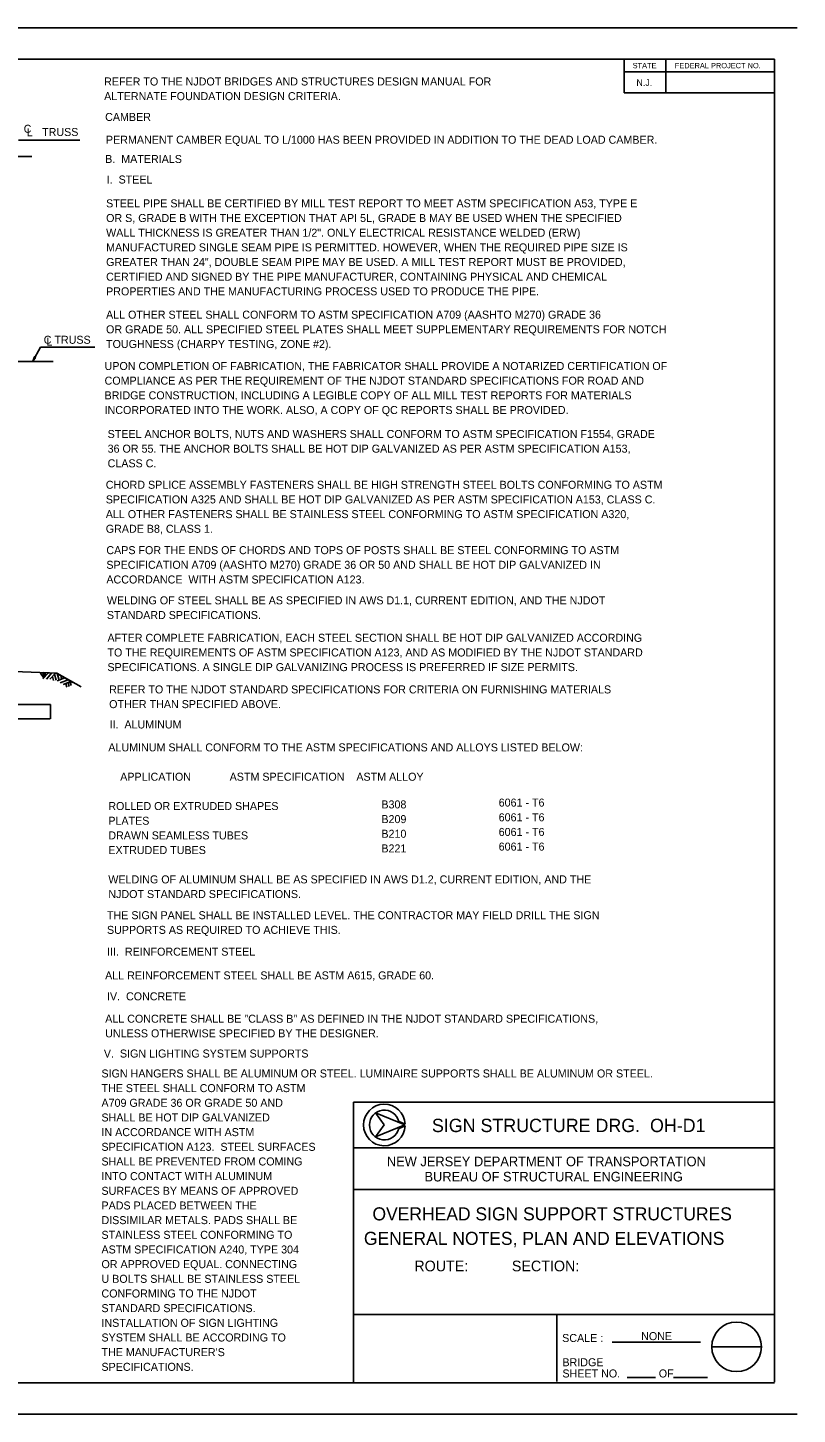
# Model space of a CAD drawing. Extents: x -3 to 26050223, y 0 to 12035012.
# Drawn here: x 44.86 to 68.89, y 0 to 43.33 of the extents above; entities that cross this region are included whole.
import ezdxf

# ---------------------------------------------------------------- set-up
doc = ezdxf.new("R2010")
doc.units = 0
for name, color, linetype in [('1', 7, 'Continuous'), ('2', 7, 'Continuous'), ('39', 7, 'Continuous'), ('61', 7, 'Continuous')]:
    doc.layers.add(name, color=color, linetype=linetype)

msp = doc.modelspace()

# ---------------------------------------------------------------- linework, layer by layer
at = {"layer": '1'}
for p, q in [((68.892, 43.325), (0, 43.325)), ((68.183, 42.342), (3.6, 42.342)), ((68.183, 1.017), (68.183, 42.342)), ((44.567, 39.808), (46.483, 39.808)), ((44.983, 39.3), (15.85, 39.3)), ((45.017, 32.908), (45.258, 33.342)), ((45.258, 33.342), (46.958, 33.342)), ((25.375, 32.9), (45.658, 32.9)), ((40.95, 23.35), (45.767, 23.158)), ((45.767, 23.158), (46.525, 22.733)), ((43.075, 22.175), (45.575, 22.175)), ((45.575, 22.175), (45.575, 21.725)), ((43.075, 21.725), (45.558, 21.725)), ((56.633, 9.042), (55.725, 9.417)), ((55.725, 9.417), (56.633, 9.042)), ((56.633, 9.042), (55.725, 9.417)), ((55.725, 9.417), (55.992, 9.042)), ((56.633, 9.042), (55.725, 9.417)), ((55.725, 9.417), (55.992, 9.042)), ((56.458, 9.15), (56.45, 9.15)), ((56.65, 9.067), (56.458, 9.15)), ((55.992, 9.042), (55.725, 8.667)), ((55.725, 8.667), (56.633, 9.042)), ((55.992, 9.042), (55.725, 8.667)), ((55.725, 8.667), (56.633, 9.042)), ((56.458, 8.933), (56.65, 9.017)), ((3.6, 0.983), (68.183, 0.983)), ((63.583, 1.15), (64.467, 1.15)), ((65.025, 1.15), (66.092, 1.15)), ((68.892, 0), (0, 0))]:
    msp.add_line(p, q, dxfattribs=at)
msp.add_lwpolyline([(45.083, 33.025), (45.1, 33.025), (45.017, 32.908), (45.067, 33.042)], close=True, dxfattribs=at)
for radius, start, end in [(0.65, 2.2139, 357.7861), (0.467, 13.6941, 346.3059)]:
    msp.add_arc((55.997, 9.04), radius, start, end, dxfattribs=at)
at = {"layer": '2'}
for p, q in [((45.258, 23.158), (45.35, 23.017)), ((45.333, 22.975), (45.508, 23.167)), ((45.333, 23.158), (45.392, 23.058)), ((45.342, 23.175), (45.75, 23.158)), ((45.392, 23.158), (45.433, 23.092)), ((45.442, 22.967), (45.617, 23.167)), ((45.55, 22.967), (45.725, 23.158)), ((45.633, 23.058), (45.667, 22.925)), ((45.7, 23.125), (45.75, 22.942)), ((45.75, 23.158), (46.267, 22.867)), ((45.775, 22.917), (46.017, 23.008)), ((45.783, 23.142), (45.833, 22.967)), ((45.892, 23.083), (45.917, 22.992)), ((45.867, 22.858), (46.117, 22.95)), ((45.967, 22.808), (46.208, 22.9)), ((46.05, 22.833), (46.083, 22.717)), ((46.117, 22.858), (46.15, 22.742)), ((46.183, 22.883), (46.217, 22.767))]:
    msp.add_line(p, q, dxfattribs=at)
at = {"layer": '39'}
for p, q in [((68.183, 41.242), (68.183, 42.342)), ((55.033, 1), (55.033, 9.75)), ((55.033, 9.75), (68.183, 9.75)), ((68.183, 9.75), (68.183, 1)), ((56.633, 9.042), (55.725, 9.417)), ((55.725, 9.417), (55.992, 9.042)), ((55.992, 9.042), (55.725, 8.667)), ((55.725, 8.667), (56.633, 9.042)), ((55.033, 8.325), (68.183, 8.325)), ((55.033, 7.025), (68.183, 7.025)), ((55.033, 3.117), (68.183, 3.117)), ((61.383, 3.117), (68.183, 3.117)), ((61.383, 1.025), (61.383, 3.117)), ((61.383, 1.025), (61.383, 3.117)), ((61.383, 3.117), (68.183, 3.117)), ((63.108, 2.25), (65.875, 2.25)), ((67.775, 2.108), (66.225, 2.108))]:
    msp.add_line(p, q, dxfattribs=at)
msp.add_circle((66.997, 2.107), 0.775, dxfattribs=at)
at = {"layer": '61'}
for p, q in [((63.483, 42.342), (63.483, 41.292)), ((64.783, 42.342), (64.783, 41.292)), ((68.183, 41.942), (63.483, 41.942)), ((68.183, 41.292), (63.483, 41.292))]:
    msp.add_line(p, q, dxfattribs=at)

# ---------------------------------------------------------------- texts
at = {"layer": '1'}
for s, p in [('III.  REINFORCEMENT STEEL', (47.338, 14.33)), ('ALL REINFORCEMENT STEEL SHALL BE ASTM A615, GRADE 60.', (47.276, 13.588)), ('IV.  CONCRETE', (47.334, 12.934)), ('ALL CONCRETE SHALL BE "CLASS B" AS DEFINED IN THE NJDOT STANDARD SPECIFICATIONS, ', (47.278, 12.235)), ('UNLESS OTHERWISE SPECIFIED BY THE DESIGNER.', (47.278, 11.777)), ('V.  SIGN LIGHTING SYSTEM SUPPORTS', (47.236, 11.147))]:
    msp.add_text(s, height=0.25, dxfattribs=at).set_placement(p)
at = {"layer": '2'}
for s, height, p in [('REFER TO THE NJDOT BRIDGES AND STRUCTURES DESIGN MANUAL FOR ', 0.25, (47.245, 41.52)), ('ALTERNATE FOUNDATION DESIGN CRITERIA.', 0.25, (47.245, 41.062)), ('C', 0.25, (44.733, 40.042)), ('CAMBER', 0.25, (47.277, 40.412)), ('L', 0.25, (44.833, 39.933)), ('TRUSS', 0.25, (45.308, 39.942)), ('PERMANENT CAMBER EQUAL TO L/1000 HAS BEEN PROVIDED IN ADDITION TO THE DEAD LOAD CAMBER.', 0.25, (47.302, 39.7)), ('B.  MATERIALS', 0.25, (47.278, 39.099)), ('I.  STEEL', 0.25, (47.325, 38.457)), ('STEEL PIPE SHALL BE CERTIFIED BY MILL TEST REPORT TO MEET ASTM SPECIFICATION A53, TYPE E', 0.25, (47.307, 37.712)), ('OR S, GRADE B WITH THE EXCEPTION THAT API 5L, GRADE B MAY BE USED WHEN THE SPECIFIED', 0.25, (47.307, 37.254)), ('WALL THICKNESS IS GREATER THAN 1/2". ONLY ELECTRICAL RESISTANCE WELDED (ERW)', 0.25, (47.307, 36.795)), ('MANUFACTURED SINGLE SEAM PIPE IS PERMITTED. HOWEVER, WHEN THE REQUIRED PIPE SIZE IS', 0.25, (47.307, 36.337)), ('GREATER THAN 24", DOUBLE SEAM PIPE MAY BE USED. A MILL TEST REPORT MUST BE PROVIDED,', 0.25, (47.307, 35.879)), ('CERTIFIED AND SIGNED BY THE PIPE MANUFACTURER, CONTAINING PHYSICAL AND CHEMICAL', 0.25, (47.307, 35.42)), ('PROPERTIES AND THE MANUFACTURING PROCESS USED TO PRODUCE THE PIPE.', 0.25, (47.307, 34.962)), ('ALL OTHER STEEL SHALL CONFORM TO ASTM SPECIFICATION A709 (AASHTO M270) GRADE 36 ', 0.25, (47.305, 34.234)), ('OR GRADE 50. ALL SPECIFIED STEEL PLATES SHALL MEET SUPPLEMENTARY REQUIREMENTS FOR NOTCH ', 0.25, (47.305, 33.776)), ('C TRUSS', 0.25, (45.358, 33.45)), ('L', 0.25, (45.442, 33.392)), ('TOUGHNESS (CHARPY TESTING, ZONE #2).', 0.25, (47.305, 33.318)), ('UPON COMPLETION OF FABRICATION, THE FABRICATOR SHALL PROVIDE A NOTARIZED CERTIFICATION OF', 0.25, (47.259, 32.63)), ('COMPLIANCE AS PER THE REQUIREMENT OF THE NJDOT STANDARD SPECIFICATIONS FOR ROAD AND ', 0.25, (47.259, 32.172)), ('BRIDGE CONSTRUCTION, INCLUDING A LEGIBLE COPY OF ALL MILL TEST REPORTS FOR MATERIALS ', 0.25, (47.259, 31.714)), ('INCORPORATED INTO THE WORK. ALSO, A COPY OF QC REPORTS SHALL BE PROVIDED.', 0.25, (47.259, 31.255)), ('STEEL ANCHOR BOLTS, NUTS AND WASHERS SHALL CONFORM TO ASTM SPECIFICATION F1554, GRADE ', 0.25, (47.354, 30.506)), ('36 OR 55. THE ANCHOR BOLTS SHALL BE HOT DIP GALVANIZED AS PER ASTM SPECIFICATION A153, ', 0.25, (47.354, 30.047)), ('CLASS C.', 0.25, (47.354, 29.589)), ('CHORD SPLICE ASSEMBLY FASTENERS SHALL BE HIGH STRENGTH STEEL BOLTS CONFORMING TO ASTM', 0.25, (47.297, 28.919)), ('SPECIFICATION A325 AND SHALL BE HOT DIP GALVANIZED AS PER ASTM SPECIFICATION A153, CLASS C.', 0.25, (47.297, 28.461)), ('ALL OTHER FASTENERS SHALL BE STAINLESS STEEL CONFORMING TO ASTM SPECIFICATION A320,', 0.25, (47.297, 28.002)), ('GRADE B8, CLASS 1.', 0.25, (47.297, 27.544)), ('CAPS FOR THE ENDS OF CHORDS AND TOPS OF POSTS SHALL BE STEEL CONFORMING TO ASTM', 0.25, (47.315, 26.876)), ('SPECIFICATION A709 (AASHTO M270) GRADE 36 OR 50 AND SHALL BE HOT DIP GALVANIZED IN ', 0.25, (47.315, 26.418)), ('ACCORDANCE  WITH ASTM SPECIFICATION A123.', 0.25, (47.315, 25.959)), ('WELDING OF STEEL SHALL BE AS SPECIFIED IN AWS D1.1, CURRENT EDITION, AND THE NJDOT ', 0.25, (47.331, 25.307)), ('STANDARD SPECIFICATIONS.', 0.25, (47.331, 24.848)), ('AFTER COMPLETE FABRICATION, EACH STEEL SECTION SHALL BE HOT DIP GALVANIZED ACCORDING', 0.25, (47.349, 24.137)), ('TO THE REQUIREMENTS OF ASTM SPECIFICATION A123, AND AS MODIFIED BY THE NJDOT STANDARD', 0.25, (47.349, 23.679)), ('SPECIFICATIONS. A SINGLE DIP GALVANIZING PROCESS IS PREFERRED IF SIZE PERMITS.', 0.25, (47.349, 23.221)), ('II.  ALUMINUM', 0.25, (47.415, 21.43)), ('ALUMINUM SHALL CONFORM TO THE ASTM SPECIFICATIONS AND ALLOYS LISTED BELOW:', 0.25, (47.376, 20.713)), ('    APPLICATION             ASTM SPECIFICATION    ASTM ALLOY', 0.25, (47.376, 19.796)), ('ROLLED OR EXTRUDED SHAPES', 0.25, (47.376, 18.88)), ('PLATES', 0.25, (47.376, 18.421)), ('DRAWN SEAMLESS TUBES', 0.25, (47.376, 17.963)), ('EXTRUDED TUBES', 0.25, (47.376, 17.505)), ('WELDING OF ALUMINUM SHALL BE AS SPECIFIED IN AWS D1.2, CURRENT EDITION, AND THE ', 0.25, (47.376, 16.588)), ('NJDOT STANDARD SPECIFICATIONS.', 0.25, (47.376, 16.13)), ('THE SIGN PANEL SHALL BE INSTALLED LEVEL. THE CONTRACTOR MAY FIELD DRILL THE SIGN', 0.25, (47.334, 15.469)), ('SUPPORTS AS REQUIRED TO ACHIEVE THIS.', 0.25, (47.334, 15.011)), ('OVERHEAD SIGN SUPPORT STRUCTURES', 0.40835, (55.625, 6.058)), ('GENERAL NOTES, PLAN AND ELEVATIONS', 0.40835, (55.358, 5.292))]:
    msp.add_text(s, height=height, dxfattribs=at).set_placement(p)
at = {"layer": '39'}
for s, height, p in [('REFER TO THE NJDOT STANDARD SPECIFICATIONS FOR CRITERIA ON FURNISHING MATERIALS ', 0.25, (47.402, 22.524)), ('OTHER THAN SPECIFIED ABOVE.', 0.25, (47.402, 22.065)), ('B308', 0.25, (55.904, 18.931)), ('6061 - T6', 0.25, (59.567, 18.988)), ('B209', 0.25, (55.904, 18.472)), ('6061 - T6', 0.25, (59.567, 18.529)), ('B210', 0.25, (55.904, 18.014)), ('6061 - T6', 0.25, (59.567, 18.071)), ('B221', 0.25, (55.904, 17.556)), ('6061 - T6', 0.25, (59.567, 17.613)), ('SIGN HANGERS SHALL BE ALUMINUM OR STEEL. LUMINAIRE SUPPORTS SHALL BE ALUMINUM OR STEEL.', 0.25, (47.162, 10.524)), ('THE STEEL SHALL CONFORM TO ASTM ', 0.25, (47.162, 10.066)), ('A709 GRADE 36 OR GRADE 50 AND ', 0.25, (47.162, 9.607)), ('SHALL BE HOT DIP GALVANIZED ', 0.25, (47.162, 9.149)), ('SIGN STRUCTURE DRG.  OH-D1', 0.41665, (57.483, 8.817)), ('IN ACCORDANCE WITH ASTM ', 0.25, (47.162, 8.691)), ('SPECIFICATION A123.  STEEL SURFACES ', 0.25, (47.162, 8.232)), ('SHALL BE PREVENTED FROM COMING ', 0.25, (47.162, 7.774)), ('NEW JERSEY DEPARTMENT OF TRANSPORTATION', 0.29995, (56.075, 7.75)), ('INTO CONTACT WITH ALUMINUM ', 0.25, (47.162, 7.316)), ('BUREAU OF STRUCTURAL ENGINEERING', 0.3, (57.25, 7.275)), ('SURFACES BY MEANS OF APPROVED ', 0.25, (47.162, 6.857)), ('PADS PLACED BETWEEN THE ', 0.25, (47.162, 6.399)), ('DISSIMILAR METALS. PADS SHALL BE ', 0.25, (47.162, 5.941)), ('STAINLESS STEEL CONFORMING TO ', 0.25, (47.162, 5.482)), ('ASTM SPECIFICATION A240, TYPE 304 ', 0.25, (47.162, 5.024)), ('OR APPROVED EQUAL. CONNECTING ', 0.25, (47.162, 4.566)), ('ROUTE:           SECTION:', 0.33335, (56.933, 4.467)), ('U BOLTS SHALL BE STAINLESS STEEL ', 0.25, (47.162, 4.107)), ('CONFORMING TO THE NJDOT ', 0.25, (47.162, 3.649)), ('STANDARD SPECIFICATIONS. ', 0.25, (47.162, 3.191)), ('INSTALLATION OF SIGN LIGHTING ', 0.25, (47.162, 2.732)), ('SYSTEM SHALL BE ACCORDING TO ', 0.25, (47.162, 2.274)), ('SCALE :', 0.25, (61.55, 2.258)), ('SCALE :', 0.25, (61.55, 2.258)), ('SCALE :', 0.25, (61.55, 2.258)), ('NONE', 0.25, (64.017, 2.317)), ("THE MANUFACTURER'S ", 0.25, (47.162, 1.816)), ('BRIDGE', 0.25, (61.558, 1.5)), ('BRIDGE', 0.25, (61.558, 1.5)), ('BRIDGE', 0.25, (61.558, 1.5)), ('SPECIFICATIONS.  ', 0.25, (47.162, 1.357)), ('SHEET NO.', 0.25, (61.558, 1.15)), ('SHEET NO.', 0.25, (61.558, 1.15)), ('SHEET NO.', 0.25, (61.558, 1.15)), ('OF', 0.25, (64.567, 1.15))]:
    msp.add_text(s, height=height, dxfattribs=at).set_placement(p)
at = {"layer": '61'}
for s, height, p in [('STATE', 0.1675, (63.75, 42.058)), ('FEDERAL PROJECT NO.', 0.1675, (65.067, 42.058)), ('N.J.', 0.2094, (63.867, 41.508))]:
    msp.add_text(s, height=height, dxfattribs=at).set_placement(p)

doc.saveas('drawing.dxf')
